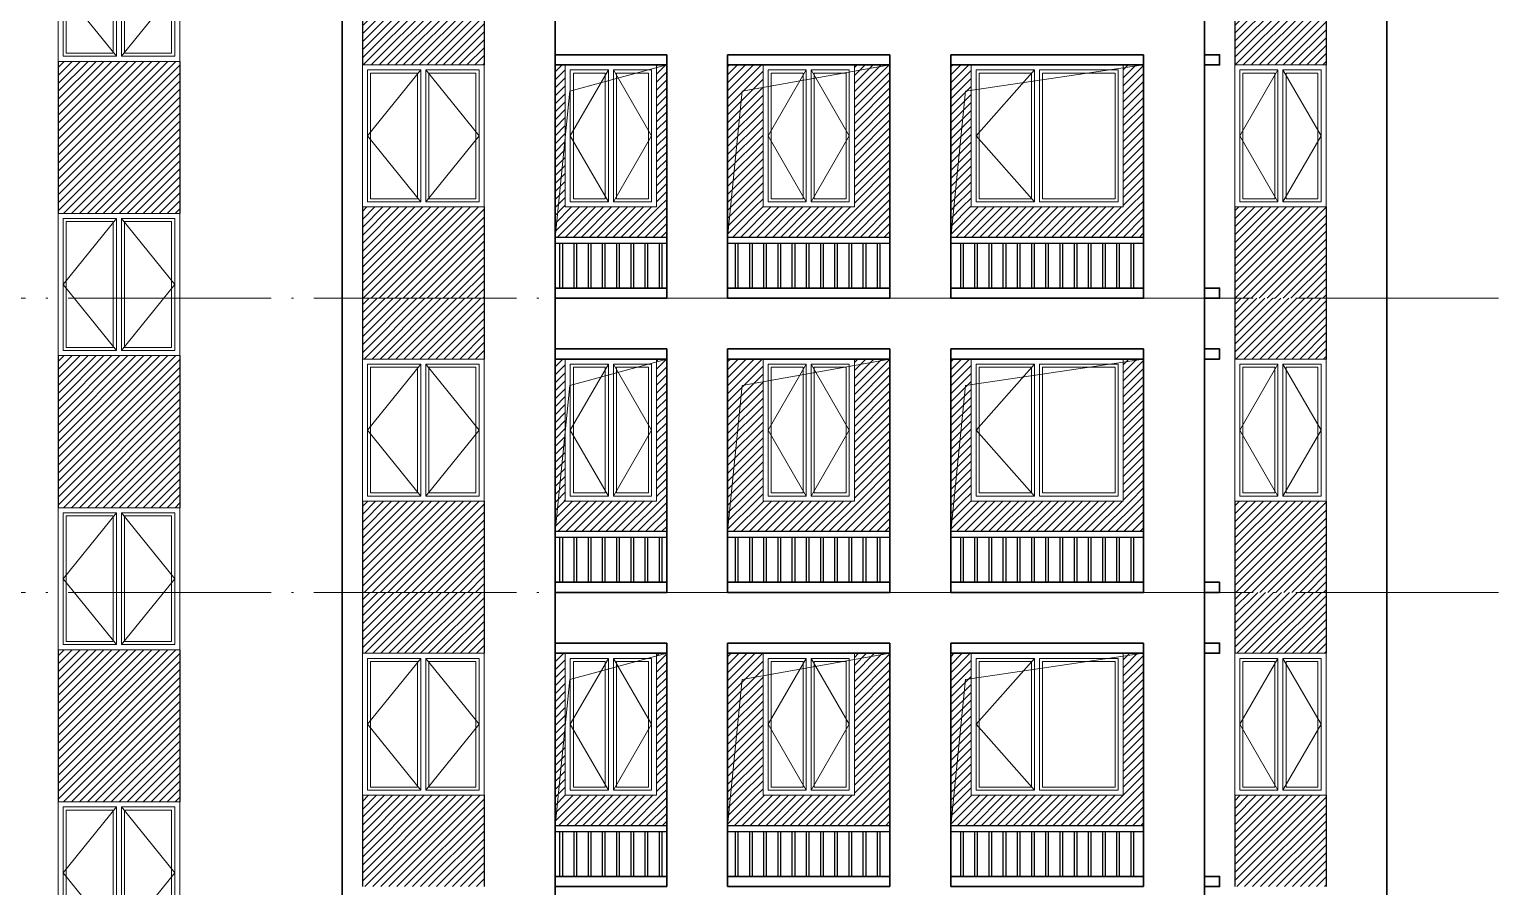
# Model space of a CAD drawing. Extents: x -518115 to 1124316, y -209821 to 1628073.
# Drawn here: x 864634 to 879117, y 46240 to 54690 of the extents above; entities that cross this region are included whole.
import ezdxf

# ---------------------------------------------------------------- set-up
doc = ezdxf.new("R2010")
doc.units = 0
doc.header["$LTSCALE"] = 1000
doc.header["$MEASUREMENT"] = 0
doc.linetypes.add('DOTE', pattern=[2.42, 2, -0.2, 0.02, -0.2])
doc.layers.add('3-剖面填充（细）', color=250, linetype='Continuous')
doc.layers.add('Stair-栏杆', color=142, linetype='Continuous')
for name, color, linetype, lineweight in [('DOTE', 19, 'DOTE', 9), ('WINDOW', 144, 'Continuous', 15), ('立面-中轮廓线', 213, 'Continuous', 35), ('立面-普通轮廓', 7, 'Continuous', 18), ('立面-洞口示意', 152, 'Continuous', 13), ('立面-窗开启线', 250, 'Continuous', 13)]:
    doc.layers.add(name, color=color, linetype=linetype, lineweight=lineweight)
pattern_1 = [(45, (6e-11, -2900), (-39.2886205, 39.2886205), [])]

# ---------------------------------------------------------------- blocks, each defined once
blk = doc.blocks.new('GDGDRTDGRDG')
at = {"layer": '3-剖面填充（细）'}
h = blk.add_hatch(dxfattribs=at)
h.set_pattern_fill('ANSI31', color=256, scale=35)
h.set_pattern_definition([(45, (798.42, -1477), (-39.2886205, 39.2886205), [])])
h.paths.add_polyline_path([(552784, 32376), (553984, 32376), (553985, 31776), (552784, 31776)])
h = blk.add_hatch(dxfattribs=at)
h.set_pattern_fill('ANSI31', color=256, scale=35)
h.set_pattern_definition([(45, (-7501.48, -1477), (-39.2886205, 39.2886205), [])])
h.paths.add_polyline_path([(561384, 32376), (562284, 32376), (562285, 31776), (561385, 31776)])
h = blk.add_hatch(dxfattribs=at)
h.set_pattern_fill('ANSI31', color=256, scale=35)
h.set_pattern_definition(pattern_1)
h.paths.add_polyline_path([(554784, 30376), (554684, 30376), (554684, 31776), (554784, 31776)])
h = blk.add_hatch(dxfattribs=at)
h.set_pattern_fill('ANSI31', color=256, scale=35)
h.set_pattern_definition(pattern_1)
h.paths.add_polyline_path([(555784, 30376), (555684, 30376), (555684, 31776), (555784, 31776)])
h = blk.add_hatch(dxfattribs=at)
h.set_pattern_fill('ANSI31', color=256, scale=35)
h.set_pattern_definition(pattern_1)
h.paths.add_polyline_path([(556734, 30376), (556384, 30376), (556384, 31776), (556734, 31776)])
h = blk.add_hatch(dxfattribs=at)
h.set_pattern_fill('ANSI31', color=256, scale=35)
h.set_pattern_definition(pattern_1)
h.paths.add_polyline_path([(557984, 30376), (557634, 30376), (557634, 31776), (557984, 31776)])
h = blk.add_hatch(dxfattribs=at)
h.set_pattern_fill('ANSI31', color=256, scale=35)
h.set_pattern_definition(pattern_1)
h.paths.add_polyline_path([(558784, 30376), (558584, 30376), (558584, 31776), (558784, 31776)])
h = blk.add_hatch(dxfattribs=at)
h.set_pattern_fill('ANSI31', color=256, scale=35)
h.set_pattern_definition(pattern_1)
h.paths.add_polyline_path([(560484, 30376), (560284, 30376), (560284, 31776), (560484, 31776)])
h = blk.add_hatch(dxfattribs=at)
h.set_pattern_fill('ANSI31', color=256, scale=35)
h.set_pattern_definition([(45, (798.42, -3777), (-39.2886205, 39.2886205), [])])
h.paths.add_polyline_path([(553985, 29476), (552784, 29476), (552784, 30376), (553984, 30376)])
h = blk.add_hatch(dxfattribs=at)
h.set_pattern_fill('ANSI31', color=256, scale=35)
h.set_pattern_definition(pattern_1)
h.paths.add_polyline_path([(555784, 30076), (554684, 30076), (554684, 30376), (555784, 30376)])
h = blk.add_hatch(dxfattribs=at)
h.set_pattern_fill('ANSI31', color=256, scale=35)
h.set_pattern_definition(pattern_1)
h.paths.add_polyline_path([(557984, 30076), (556384, 30076), (556384, 30376), (557984, 30376)])
h = blk.add_hatch(dxfattribs=at)
h.set_pattern_fill('ANSI31', color=256, scale=35)
h.set_pattern_definition(pattern_1)
h.paths.add_polyline_path([(560484, 30076), (558584, 30076), (558584, 30376), (560484, 30376)])
h = blk.add_hatch(dxfattribs=at)
h.set_pattern_fill('ANSI31', color=256, scale=35)
h.set_pattern_definition([(45, (-7501.48, -3777), (-39.2886205, 39.2886205), [])])
h.paths.add_polyline_path([(562285, 29476), (561385, 29476), (561384, 30376), (562284, 30376)])
for p, q in [((552784, 32376), (552784, 31776)), ((553984, 32376), (553984, 31776)), ((561384, 32376), (561384, 31776)), ((562284, 32376), (562284, 31776)), ((552784, 30376), (552784, 29476)), ((553984, 30376), (553984, 29476)), ((561384, 30376), (561384, 29476)), ((562284, 30376), (562284, 29476))]:
    blk.add_line(p, q, dxfattribs=at)
blk = doc.blocks.new('A$C1B273453')
at = {"layer": 'WINDOW'}
for points in [[(50, 1350), (575, 1350), (575, 50), (50, 50)], [(1150, 1350), (625, 1350), (625, 50), (1150, 50)]]:
    blk.add_lwpolyline(points, close=True, dxfattribs=at)
at = {"layer": 'WINDOW', "color": 250}
for points in [[(80, 1320), (545, 1320), (545, 80), (80, 80)], [(1120, 1320), (655, 1320), (655, 80), (1120, 80)]]:
    blk.add_lwpolyline(points, close=True, dxfattribs=at)
at = {"layer": '立面-普通轮廓'}
blk.add_lwpolyline([(1200, 1400), (0, 1400), (0, 0), (1200, 0)], close=True, dxfattribs=at)
at = {"layer": '立面-窗开启线', "color": 251, "ltscale": 0.5, "true_color": 0x636466}
for points in [[(575, 1350), (50, 700), (575, 50)], [(625, 1350), (1150, 700), (625, 50)]]:
    blk.add_lwpolyline(points, dxfattribs=at)
blk = doc.blocks.new('A$C318717E3')
at = {"layer": 'WINDOW'}
for points in [[(50, 1350), (425, 1350), (425, 50), (50, 50)], [(850, 1350), (475, 1350), (475, 50), (850, 50)]]:
    blk.add_lwpolyline(points, close=True, dxfattribs=at)
at = {"layer": 'WINDOW', "color": 250}
for points in [[(80, 1320), (395, 1320), (395, 80), (80, 80)], [(820, 1320), (505, 1320), (505, 80), (820, 80)]]:
    blk.add_lwpolyline(points, close=True, dxfattribs=at)
at = {"layer": '立面-普通轮廓'}
blk.add_lwpolyline([(0, 1400), (900, 1400), (900, 0), (0, 0)], close=True, dxfattribs=at)
at = {"layer": '立面-窗开启线', "color": 251, "ltscale": 0.5, "true_color": 0x636466}
for points in [[(425, 1350), (50, 700), (425, 50)], [(475, 1350), (850, 700), (475, 50)]]:
    blk.add_lwpolyline(points, dxfattribs=at)
blk = doc.blocks.new('A$C1F9D7F8A')
at = {"layer": 'WINDOW'}
for points in [[(-1450, 1350), (-875, 1350), (-875, 50), (-1450, 50)], [(-50, 1350), (-825, 1350), (-825, 50), (-50, 50)]]:
    blk.add_lwpolyline(points, close=True, dxfattribs=at)
at = {"layer": 'WINDOW', "color": 250}
for points in [[(-1420, 1320), (-905, 1320), (-905, 80), (-1420, 80)], [(-80, 1320), (-795, 1320), (-795, 80), (-80, 80)]]:
    blk.add_lwpolyline(points, close=True, dxfattribs=at)
at = {"layer": '立面-普通轮廓'}
blk.add_lwpolyline([(0, 1400), (-1500, 1400), (-1500, 0), (0, 0)], close=True, dxfattribs=at)
at = {"layer": '立面-窗开启线', "color": 251, "ltscale": 0.5, "true_color": 0x636466}
blk.add_lwpolyline([(-875, 1350), (-1450, 700), (-875, 50)], dxfattribs=at)
blk = doc.blocks.new('HFHFHHTHFHF')
at = {"layer": 'Stair-栏杆'}
for p, q in [((555784, 32976), (554684, 32976)), ((555784, 32916), (554684, 32916)), ((557984, 32976), (556384, 32976)), ((557984, 32916), (556384, 32916)), ((560484, 32976), (558584, 32976)), ((560484, 32916), (558584, 32916))]:
    blk.add_line(p, q, dxfattribs=at)
for points in [[(554729, 32916), (554729, 32476)], [(554759, 32476), (554759, 32916)], [(554869, 32916), (554869, 32476)], [(554899, 32476), (554899, 32916)], [(555009, 32916), (555009, 32476)], [(555039, 32476), (555039, 32916)], [(555149, 32916), (555149, 32476)], [(555179, 32476), (555179, 32916)], [(555289, 32916), (555289, 32476)], [(555319, 32476), (555319, 32916)], [(555429, 32916), (555429, 32476)], [(555459, 32476), (555459, 32916)], [(555569, 32916), (555569, 32476)], [(555599, 32476), (555599, 32916)], [(555709, 32916), (555709, 32476)], [(555739, 32476), (555739, 32916)], [(556459, 32916), (556459, 32476)], [(556489, 32476), (556489, 32916)], [(556599, 32916), (556599, 32476)], [(556629, 32476), (556629, 32916)], [(556739, 32916), (556739, 32476)], [(556769, 32476), (556769, 32916)], [(556879, 32916), (556879, 32476)], [(556909, 32476), (556909, 32916)], [(557019, 32916), (557019, 32476)], [(557049, 32476), (557049, 32916)], [(557159, 32916), (557159, 32476)], [(557189, 32476), (557189, 32916)], [(557299, 32916), (557299, 32476)], [(557329, 32476), (557329, 32916)], [(557439, 32916), (557439, 32476)], [(557469, 32476), (557469, 32916)], [(557579, 32916), (557579, 32476)], [(557609, 32476), (557609, 32916)], [(557719, 32916), (557719, 32476)], [(557749, 32476), (557749, 32916)], [(557859, 32916), (557859, 32476)], [(557889, 32476), (557889, 32916)], [(558679, 32916), (558679, 32476)], [(558709, 32476), (558709, 32916)], [(558819, 32916), (558819, 32476)], [(558849, 32476), (558849, 32916)], [(558959, 32916), (558959, 32476)], [(558989, 32476), (558989, 32916)], [(559099, 32916), (559099, 32476)], [(559129, 32476), (559129, 32916)], [(559239, 32916), (559239, 32476)], [(559269, 32476), (559269, 32916)], [(559379, 32916), (559379, 32476)], [(559409, 32476), (559409, 32916)], [(559519, 32916), (559519, 32476)], [(559549, 32476), (559549, 32916)], [(559659, 32916), (559659, 32476)], [(559689, 32476), (559689, 32916)], [(559799, 32916), (559799, 32476)], [(559829, 32476), (559829, 32916)], [(559939, 32916), (559939, 32476)], [(559969, 32476), (559969, 32916)], [(560079, 32916), (560079, 32476)], [(560109, 32476), (560109, 32916)], [(560219, 32916), (560219, 32476)], [(560249, 32476), (560249, 32916)], [(560359, 32916), (560359, 32476)], [(560389, 32476), (560389, 32916)]]:
    blk.add_lwpolyline(points, dxfattribs=at)
at = {"layer": '立面-中轮廓线'}
for p, q in [((552584, 35276), (552584, 32376)), ((554684, 35276), (554684, 32376)), ((561084, 35276), (561084, 32376)), ((562884, 35276), (562884, 32376)), ((555784, 34776), (555784, 32376)), ((556384, 34776), (556384, 32376)), ((557984, 34776), (557984, 32376)), ((558584, 34776), (558584, 32376)), ((560484, 34776), (560484, 32376))]:
    blk.add_line(p, q, dxfattribs=at)
for points in [[(555784, 34776), (554684, 34776)], [(557984, 34776), (556384, 34776)], [(560484, 34776), (558584, 34776)], [(561084, 34676), (561234, 34676), (561234, 34776), (561084, 34776)], [(554684, 34676), (555784, 34676)], [(556384, 34676), (557984, 34676)], [(558584, 34676), (560484, 34676)], [(555784, 32476), (554684, 32476)], [(557984, 32476), (556384, 32476)], [(560484, 32476), (558584, 32476)], [(561084, 32376), (561234, 32376), (561234, 32476), (561084, 32476)], [(554684, 32376), (555784, 32376)], [(556384, 32376), (557984, 32376)], [(558584, 32376), (560484, 32376)]]:
    blk.add_lwpolyline(points, dxfattribs=at)
for name, p in [('A$C1B273453', (549784, 34711)), ('A$C1B273453', (552784, 33276)), ('A$C318717E3', (554784, 33276)), ('A$C318717E3', (556734, 33276)), ('A$C1F9D7F8A', (560284, 33276)), ('A$C318717E3', (561384, 33276))]:
    blk.add_blockref(name, p)

msp = doc.modelspace()

# ---------------------------------------------------------------- hatches: boundary and pattern name
at = {"layer": '3-剖面填充（细）'}
h = msp.add_hatch(dxfattribs=at)
h.set_pattern_fill('ANSI31', color=256, scale=35)
h.set_pattern_definition([(45, (344130.58, 18822.28), (-39.2886205, 39.2886205), [])])
h.paths.add_polyline_path([(864916.4, 52875.3), (866116.8, 52875.3), (866117.4, 54375.3), (864917, 54375.3)])
h = msp.add_hatch(dxfattribs=at)
h.set_pattern_fill('ANSI31', color=256, scale=35)
h.set_pattern_definition([(45, (344130.58, 15922.28), (-39.2886205, 39.2886205), [])])
h.paths.add_polyline_path([(864916.4, 49975.3), (866116.8, 49975.3), (866117.4, 51475.3), (864917, 51475.3)])
h = msp.add_hatch(dxfattribs=at)
h.set_pattern_fill('ANSI31', color=256, scale=35)
h.set_pattern_definition([(45, (344130.58, 13022.28), (-39.2886205, 39.2886205), [])])
h.paths.add_polyline_path([(864916.4, 47075.3), (866116.8, 47075.3), (866117.4, 48575.3), (864917, 48575.3)])

# ---------------------------------------------------------------- linework, layer by layer
for p, q in [((864916.6, 54375.3), (864916.6, 52875.3)), ((866116.6, 54375.3), (866116.6, 52875.3)), ((864916.6, 51475.3), (864916.6, 49975.3)), ((866116.6, 51475.3), (866116.6, 49975.3)), ((864916.6, 48575.3), (864916.6, 47075.3)), ((866116.6, 48575.3), (866116.6, 47075.3))]:
    msp.add_line(p, q, dxfattribs=at)
at = {"layer": 'DOTE', "linetype": 'DOTE'}
for p, q in [((879116.6, 52040.3), (826716.6, 52040.3)), ((879116.6, 49140.3), (826716.6, 49140.3))]:
    msp.add_line(p, q, dxfattribs=at)
at = {"layer": '立面-洞口示意'}
for points in [[(869816.6, 52640.3), (869961.4, 54081.2), (870916.6, 54340.3)], [(871516.6, 52640.3), (871661.4, 54081.2), (873116.6, 54340.3)], [(873716.6, 52640.3), (873861.4, 54081.2), (875616.6, 54340.3)], [(869816.6, 49740.3), (869961.4, 51181.2), (870916.6, 51440.3)], [(871516.6, 49740.3), (871661.4, 51181.2), (873116.6, 51440.3)], [(873716.6, 49740.3), (873861.4, 51181.2), (875616.6, 51440.3)], [(869816.6, 46840.3), (869961.4, 48281.2), (870916.6, 48540.3)], [(871516.6, 46840.3), (871661.4, 48281.2), (873116.6, 48540.3)], [(873716.6, 46840.3), (873861.4, 48281.2), (875616.6, 48540.3)]]:
    msp.add_lwpolyline(points, dxfattribs=at)

# ---------------------------------------------------------------- block references
for name, p in [('HFHFHHTHFHF', (315132.2, 19664.3)), ('GDGDRTDGRDG', (315132.2, 22564.3)), ('HFHFHHTHFHF', (315132.2, 16764.3)), ('GDGDRTDGRDG', (315132.2, 19664.3)), ('HFHFHHTHFHF', (315132.2, 13864.3)), ('GDGDRTDGRDG', (315132.2, 16764.3)), ('HFHFHHTHFHF', (315132.2, 10964.3))]:
    msp.add_blockref(name, p)

doc.saveas('drawing.dxf')
